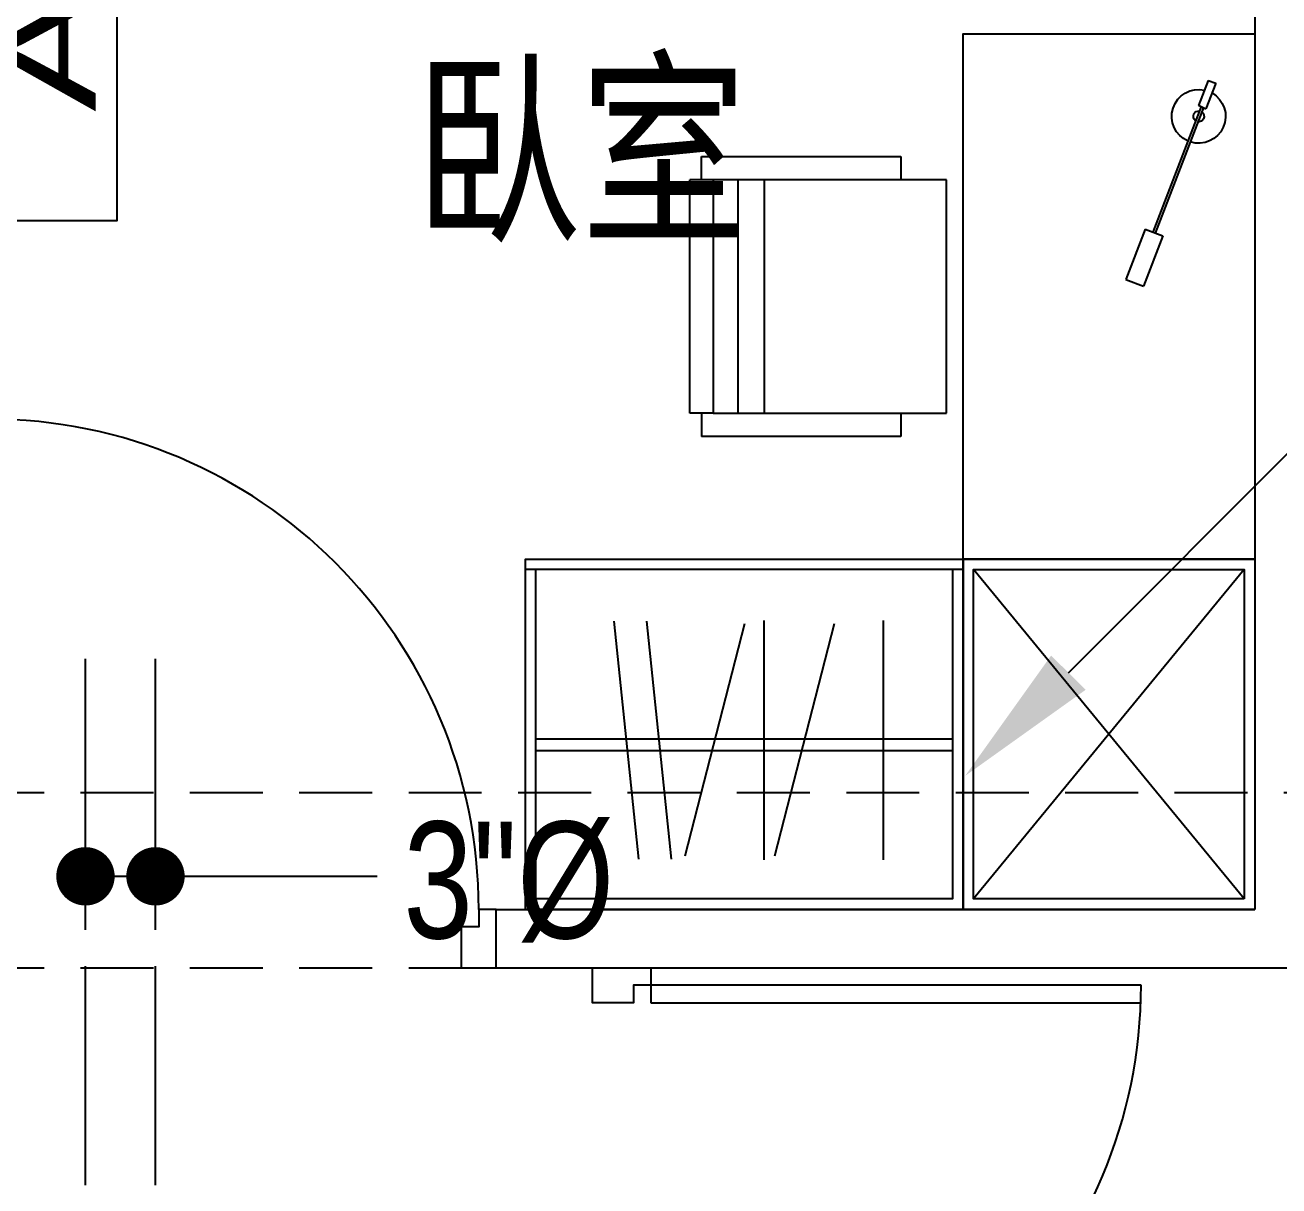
# Model space of a CAD drawing. Header units: millimetres. Extents: x 98197 to 106565, y 53890 to 60222.
# Drawn here: x 100646.4 to 100861.3, y 55353.2 to 55552.1 of the extents above; entities that cross this region are included whole.
import ezdxf
from ezdxf.enums import TextEntityAlignment as Align

# ---------------------------------------------------------------- set-up
doc = ezdxf.new("R2010")
doc.units = ezdxf.units.MM
doc.header["$LTSCALE"] = 50
doc.header["$MEASUREMENT"] = 0
doc.linetypes.add('CENTER2', pattern=[1.125, 0.75, -0.125, 0.125, -0.125])
doc.linetypes.add('HIDDEN', pattern=[0.375, 0.25, -0.125])
doc.layers.get('0').update_dxf_attribs({"color": 8, "linetype": 'CONTINUOUS'})
for name, color, linetype in [('00', 7, 'HIDDEN'), ('35', 4, 'CENTER2'), ('36雨排水', 3, 'CONTINUOUS'), ('furniture', 55, 'CONTINUOUS')]:
    doc.layers.add(name, color=color, linetype=linetype)
doc.styles.add('CHINA', font='c2', dxfattribs={"bigfont": 'china'})
doc.styles.add('NOTHING', font='c2.shx', dxfattribs={"bigfont": 'china.shx'})

# ---------------------------------------------------------------- blocks, each defined once
blk = doc.blocks.new('1111111')
at = {"layer": '36雨排水', "linetype": 'Continuous'}
blk.add_line((4513.91, 3441.34), (4704.12, 3631.56), dxfattribs=at)
blk.add_solid([(4516.86, 3438.4), (4510.96, 3444.29), (4496.23, 3423.67)], dxfattribs=at)
blk = doc.blocks.new('1111111111')
at = {"layer": '35', "color": 3, "linetype": 'Continuous'}
blk.add_lwpolyline([(2956.27, 3584.41), (2956.27, 3559.41), (3046.27, 3559.41), (3046.27, 3584.41)], close=True, dxfattribs=at)
at = {"layer": '35', "color": 4, "linetype": 'Continuous'}
blk.add_circle((3052.27, 3578.41), 6, dxfattribs=at)
at = {"layer": '35', "color": 3, "linetype": 'Continuous', "style": 'CHINA', "width": 1.5}
blk.add_text('A/C', height=16, dxfattribs=at).set_placement((3001.67, 3571.38), align=Align.MIDDLE)
blk = doc.blocks.new('*U41', base_point=(532774.96, 50158.06))
for p, q in [((532768.96, 50203.06), (532780.96, 50203.06)), ((532864.96, 50200.06), (532780.96, 50200.06)), ((532780.96, 50200.06), (532780.96, 50197.06)), ((532780.96, 50197.06), (532864.96, 50197.06)), ((532768.96, 50113.06), (532780.96, 50113.06))]:
    blk.add_line(p, q)
for points in [[(532780.96, 50203.06), (532780.96, 50200.06), (532777.96, 50200.06), (532777.96, 50197.06), (532770.96, 50197.06), (532770.96, 50203.06)], [(532780.96, 50113.06), (532780.96, 50116.06), (532777.96, 50116.06), (532777.96, 50119.06), (532770.96, 50119.06), (532770.96, 50113.06)]]:
    blk.add_lwpolyline(points)
blk.add_arc((532780.96, 50200.06), 84, 270, 360)
blk = doc.blocks.new('*U66', base_point=(71414.97, 1628.82))
for p, q in [((71372.97, 1717.82), (71372.97, 1633.82)), ((71375.97, 1633.82), (71375.97, 1717.82)), ((71369.97, 1623.82), (71369.97, 1633.82)), ((71372.97, 1633.82), (71375.97, 1633.82)), ((71459.97, 1623.82), (71459.97, 1633.82))]:
    blk.add_line(p, q)
for points in [[(71369.97, 1633.82), (71372.97, 1633.82), (71372.97, 1630.82), (71375.97, 1630.82), (71375.97, 1623.82), (71369.97, 1623.82)], [(71459.97, 1633.82), (71456.97, 1633.82), (71456.97, 1630.82), (71453.97, 1630.82), (71453.97, 1623.82), (71459.97, 1623.82)]]:
    blk.add_lwpolyline(points)
blk.add_arc((71372.97, 1633.82), 84, 0, 90)
blk = doc.blocks.new('A$C3FEC6CE6')
at = {"layer": 'furniture'}
for p, q in [((-21.83, 31.02), (-13.22, 34.32)), ((-13.22, 34.32), (-12.07, 31.31)), ((-21.83, 31.02), (-20.67, 28)), ((-20.67, 28), (-12.07, 31.31)), ((-42.84, 21.46), (-21.33, 29.73)), ((-42.67, 21.03), (-21.16, 29.3)), ((-47.3, 20.24), (-43, 21.89)), ((-43.06, 21.87), (-42.46, 20.62)), ((-47.3, 20.24), (-46.81, 18.95)), ((-46.81, 18.95), (-42.46, 20.62))]:
    blk.add_line(p, q, dxfattribs=at)
for radius, start, end in [(4.61, 23.1574, 192.3965), (4.61, 209.6671, 18.139), (0.922, 40.5009, 191.5459), (0.922, 220.5009, 11.5459)]:
    blk.add_arc((-41.15, 21.86), radius, start, end, dxfattribs=at)
blk = doc.blocks.new('A$C761B7897')
at = {"layer": 'furniture'}
for p, q in [((-22.05, 80.4), (-22.05, 84.4)), ((-22.05, 84.4), (17.95, 84.4)), ((17.95, 80.4), (17.95, 84.4)), ((-22.05, 82.4), (-26.05, 82.4)), ((-26.05, 80.4), (-26.05, 82.4)), ((17.95, 82.4), (21.95, 82.4)), ((21.95, 82.4), (21.95, 48.27)), ((-26.05, 48.27), (-26.05, 80.4)), ((17.95, 80.4), (-22.05, 80.4)), ((-22.05, 80.4), (-22.05, 40.4)), ((17.95, 40.4), (17.95, 80.4)), ((-22.05, 76.13), (17.95, 76.13)), ((-22.05, 71.63), (17.95, 71.63)), ((-22.05, 48.27), (-26.05, 48.27)), ((21.95, 48.27), (17.95, 48.27)), ((-22.05, 40.4), (17.95, 40.4))]:
    blk.add_line(p, q, dxfattribs=at)
blk = doc.blocks.new('A$C62E31E07')
at = {"layer": 'furniture'}
for p, q in [((-41.82, 24.2), (-41.82, 95.6)), ((-39.82, 24.2), (-39.82, 95.6)), ((-62.13, 83.73), (-21.12, 83.73)), ((-61.51, 75.3), (-21.73, 65.1)), ((-62.13, 63.24), (-21.12, 63.24)), ((-61.51, 59.92), (-21.73, 49.72)), ((-62.02, 43.13), (-21.22, 47.37)), ((-62.02, 37.56), (-21.22, 41.8))]:
    blk.add_line(p, q, dxfattribs=at)
for points in [[(-72.62, 52.4), (-72.62, 97.4), (-70.82, 97.4)], [(-70.82, 97.4), (-12.62, 97.4), (-12.62, 22.4), (-70.82, 22.4)], [(-70.82, 97.4), (-70.82, 52.4)], [(-70.82, 95.6), (-14.42, 95.6), (-14.42, 24.2), (-70.82, 24.2)], [(-70.82, 52.4), (-70.82, 22.4), (-72.62, 22.4), (-72.62, 52.4)]]:
    blk.add_lwpolyline(points, dxfattribs=at)

msp = doc.modelspace()

# ---------------------------------------------------------------- linework, layer by layer
for p, q in [((100857.154, 55655.566), (100857.154, 55400.566)), ((100727.154, 55400.566), (100857.154, 55400.566)), ((100727.154, 55390.566), (100867.154, 55390.566))]:
    msp.add_line(p, q)
for points in [[(100807.154, 55460.566), (100807.154, 55550.566), (100857.154, 55550.566), (100857.154, 55460.566), (100807.154, 55460.566)], [(100857.154, 55400.566), (100807.154, 55400.566), (100807.154, 55460.566), (100857.154, 55460.566), (100857.154, 55400.566)], [(100855.354, 55458.766), (100808.954, 55402.366)], [(100855.354, 55402.366), (100808.954, 55458.766)]]:
    msp.add_lwpolyline(points)
msp.add_lwpolyline([(100855.354, 55402.366), (100808.954, 55402.366), (100808.954, 55458.766), (100855.354, 55458.766)], close=True)
at = {"layer": '00'}
for p, q in [((100487.154, 55420.566), (101004.654, 55420.566)), ((100487.154, 55390.566), (101004.654, 55390.566))]:
    msp.add_line(p, q, dxfattribs=at)
at = {"layer": '35'}
for p, q in [((100656.754, 55353.316), (100656.754, 55443.511)), ((100668.754, 55353.316), (100668.754, 55443.511))]:
    msp.add_line(p, q, dxfattribs=at)
at = {"layer": '35', "color": 1, "linetype": 'Continuous'}
msp.add_line((100656.754, 55406.227), (100706.754, 55406.227), dxfattribs=at)
at = {"layer": '35', "color": 1, "linetype": 'Continuous', "const_width": 5}
for points in [[(100654.254, 55406.227, -1), (100659.254, 55406.227, -1)], [(100666.254, 55406.227, -1), (100671.254, 55406.227, -1)]]:
    msp.add_lwpolyline(points, format="xyb", close=True, dxfattribs=at)

# ---------------------------------------------------------------- block references
at = {"xscale": -1, "rotation": 89.99999999999993}
msp.add_blockref('A$C3FEC6CE6', (100869.397, 55495.281), dxfattribs=at)
for name, p, rotation in [('A$C761B7897', (100844.74, 55507.62), 89.99999999999999), ('A$C62E31E07', (100709.751, 55387.945), 270)]:
    msp.add_blockref(name, p, dxfattribs=dict(rotation=rotation))
for name, p in [('*U66', (100682.154, 55395.566)), ('*U41', (100747.654, 55345.566))]:
    msp.add_blockref(name, p)
at = {"layer": '35', "linetype": 'Continuous', "rotation": 90.00000000000001}
msp.add_blockref('1111111111', (104221.569, 52562.299), dxfattribs=at)
at = {"layer": '36雨排水', "linetype": 'Continuous'}
msp.add_blockref('1111111', (96311.291, 51999.768), dxfattribs=at)

# ---------------------------------------------------------------- texts
at = {"style": 'NOTHING'}
msp.add_text('臥室', height=30, dxfattribs=at).set_placement((100713.093, 55514.672))
at = {"layer": '35', "color": 1, "linetype": 'Continuous', "style": 'CHINA', "width": 0.8}
msp.add_text('3"%%C', height=20, dxfattribs=at).set_placement((100711.239, 55395.607))

doc.saveas('drawing.dxf')
